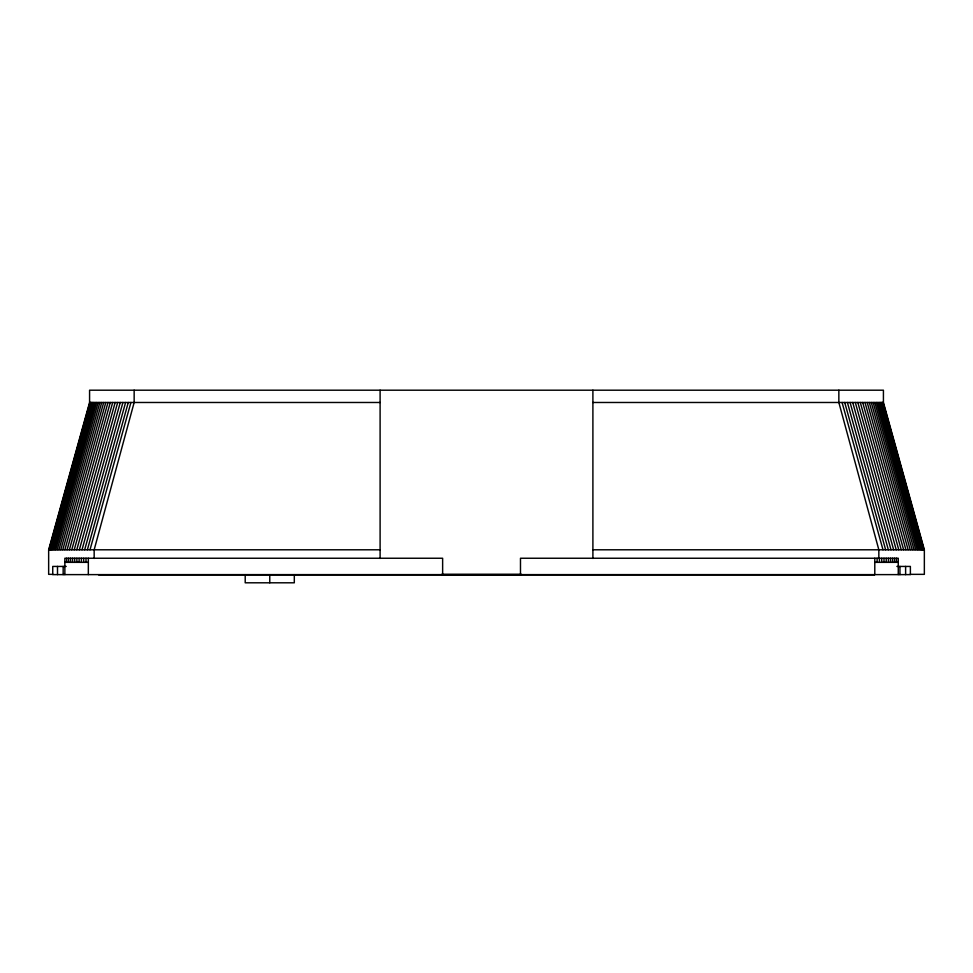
<?xml version="1.0" encoding="UTF-8"?>
<svg xmlns="http://www.w3.org/2000/svg" width="973" height="973" viewBox="0 0 973 973"><rect width="100%" height="100%" fill="white"/><g stroke="black" fill="none" stroke-linecap="round" stroke-linejoin="round"><path stroke-width="1.46" d="M57.504 574.617L57.504 566.432M63.16 574.617L63.16 566.432M64.863 574.617L64.85 558.247L442.63 558.247L442.642 574.617M874.788 574.617L874.788 558.247M877.111 562.345L877.123 558.247M879.434 562.345L879.434 558.247M881.733 562.345L881.733 558.247M883.995 562.345L884.007 558.247M886.221 562.345L886.233 558.247M888.41 562.345L888.422 558.247M890.526 562.345L890.538 558.247M892.582 562.345L892.594 558.247M894.564 562.345L894.576 558.247M896.461 562.345L896.461 558.247M898.261 574.617L898.261 558.247L520.482 558.247L520.482 574.617M53.053 574.35L48.65 574.35L48.65 549.794L89.577 402.481L89.577 390.197L883.423 390.197L883.423 402.481L924.35 549.794L924.35 574.35L910.035 574.35M48.978 549.794L89.905 402.481M49.441 549.794L90.355 402.481M50.049 549.794L90.975 402.481M50.839 549.794L91.766 402.481M51.8 549.794L92.727 402.481M52.919 549.794L93.846 402.481M54.196 549.794L95.123 402.481M55.631 549.794L96.558 402.481M57.212 549.794L98.139 402.481M58.939 549.794L99.854 402.481M60.788 549.794L101.715 402.481M62.771 549.794L103.697 402.481M64.863 549.794L105.789 402.481M67.076 549.794L107.991 402.481M69.375 549.794L110.29 402.481M71.759 549.794L112.686 402.481M74.228 549.794L115.155 402.481M76.77 549.794L117.684 402.481M79.36 549.794L120.275 402.481M82 549.794L122.914 402.481M84.663 549.794L125.59 402.481M87.363 549.794L128.278 402.481M90.002 549.794L130.917 402.481M89.577 402.481L380.102 402.481M592.898 402.481L883.423 402.481M48.65 549.794L380.102 549.794M592.898 549.794L924.35 549.794M64.863 562.345L88.336 562.345L88.336 574.617M874.788 562.345L898.249 562.345M66.213 566.432L52.737 566.432L52.737 574.617L910.387 574.617L910.375 566.432L896.899 566.432M441.608 574.35L521.455 574.35M98.565 574.885L874.435 574.885M883.095 402.481L924.022 549.794M882.645 402.481L923.559 549.794M882.025 402.481L922.951 549.794M881.234 402.481L922.161 549.794M880.273 402.481L921.2 549.794M879.154 402.481L920.081 549.794M877.877 402.481L918.804 549.794M876.442 402.481L917.369 549.794M874.861 402.481L915.788 549.794M873.146 402.481L914.061 549.794M871.285 402.481L912.212 549.794M869.303 402.481L910.229 549.794M867.211 402.481L908.137 549.794M865.009 402.481L905.924 549.794M862.71 402.481L903.625 549.794M860.314 402.481L901.241 549.794M857.845 402.481L898.772 549.794M855.316 402.481L896.23 549.794M852.725 402.481L893.64 549.794M850.086 402.481L891 549.794M847.41 402.481L888.337 549.794M844.722 402.481L885.637 549.794M842.083 402.481L882.998 549.794M88.324 558.247L88.336 562.345M86.001 558.247L86.001 562.345M83.678 558.247L83.69 562.345M81.379 558.247L81.391 562.345M79.117 558.247L79.117 562.345M76.879 558.247L76.891 562.345M74.702 558.247L74.714 562.345M72.574 558.247L72.586 562.345M70.53 558.247L70.53 562.345M68.548 558.247L68.56 562.345M66.65 558.247L66.663 562.345M905.608 566.432L905.62 574.617M899.952 566.432L899.952 574.617M878.838 558.453L878.838 549.794L838.848 402.481L838.848 390.197M592.898 390.197L592.898 558.453M380.102 390.197L380.102 558.453M294.308 574.617L294.308 582.803L245.208 582.803L245.208 574.617M269.764 574.617L269.764 582.803M134.152 390.197L134.152 402.481L94.162 549.794L94.162 558.453"/></g></svg>
